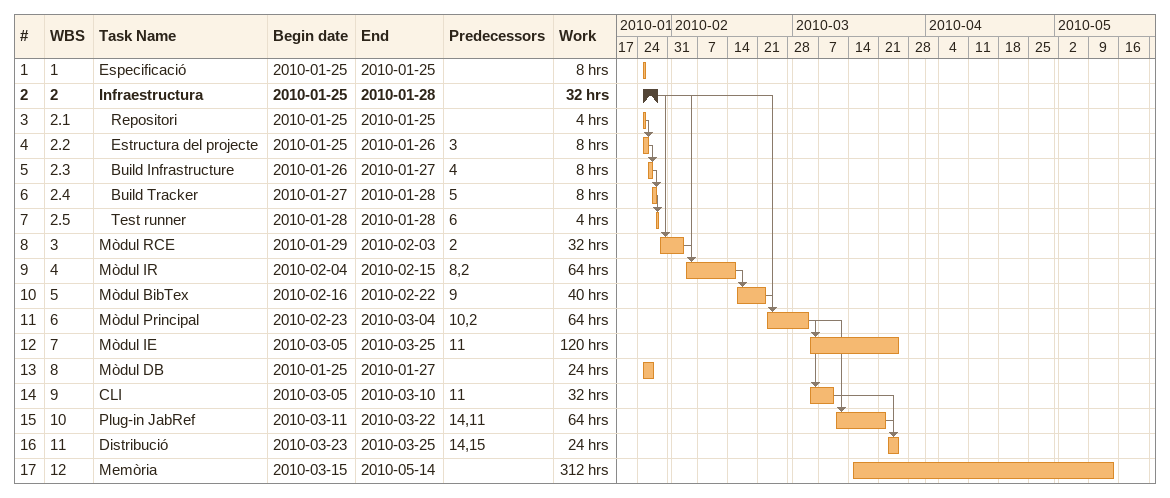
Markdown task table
| ID | WBS | Task | Start | Finish | Predecessors | Work (h) |
|---|---|---|---|---|---|---|
| 1 | 1 | Especificació | 2010-01-25 | 2010-01-25 |  | 8 |
| 2 | 2 | **Infraestructura** | 2010-01-25 | 2010-01-28 |  | 32 |
| 3 | 2.1 | Repositori | 2010-01-25 | 2010-01-25 |  | 4 |
| 4 | 2.2 | Estructura del projecte | 2010-01-25 | 2010-01-26 | 3 | 8 |
| 5 | 2.3 | Build Infrastructure | 2010-01-26 | 2010-01-27 | 4 | 8 |
| 6 | 2.4 | Build Tracker | 2010-01-27 | 2010-01-28 | 5 | 8 |
| 7 | 2.5 | Test runner | 2010-01-28 | 2010-01-28 | 6 | 4 |
| 8 | 3 | Mòdul RCE | 2010-01-29 | 2010-02-03 | 2 | 32 |
| 9 | 4 | Mòdul IR | 2010-02-04 | 2010-02-15 | 8, 2 | 64 |
| 10 | 5 | Mòdul BibTex | 2010-02-16 | 2010-02-22 | 9 | 40 |
| 11 | 6 | Mòdul Principal | 2010-02-23 | 2010-03-04 | 10, 2 | 64 |
| 12 | 7 | Mòdul IE | 2010-03-05 | 2010-03-25 | 11 | 120 |
| 13 | 8 | Mòdul DB | 2010-01-25 | 2010-01-27 |  | 24 |
| 14 | 9 | CLI | 2010-03-05 | 2010-03-10 | 11 | 32 |
| 15 | 10 | Plug-in JabRef | 2010-03-11 | 2010-03-22 | 14, 11 | 64 |
| 16 | 11 | Distribució | 2010-03-23 | 2010-03-25 | 14, 15 | 24 |
| 17 | 12 | Memòria | 2010-03-15 | 2010-05-14 |  | 312 |
